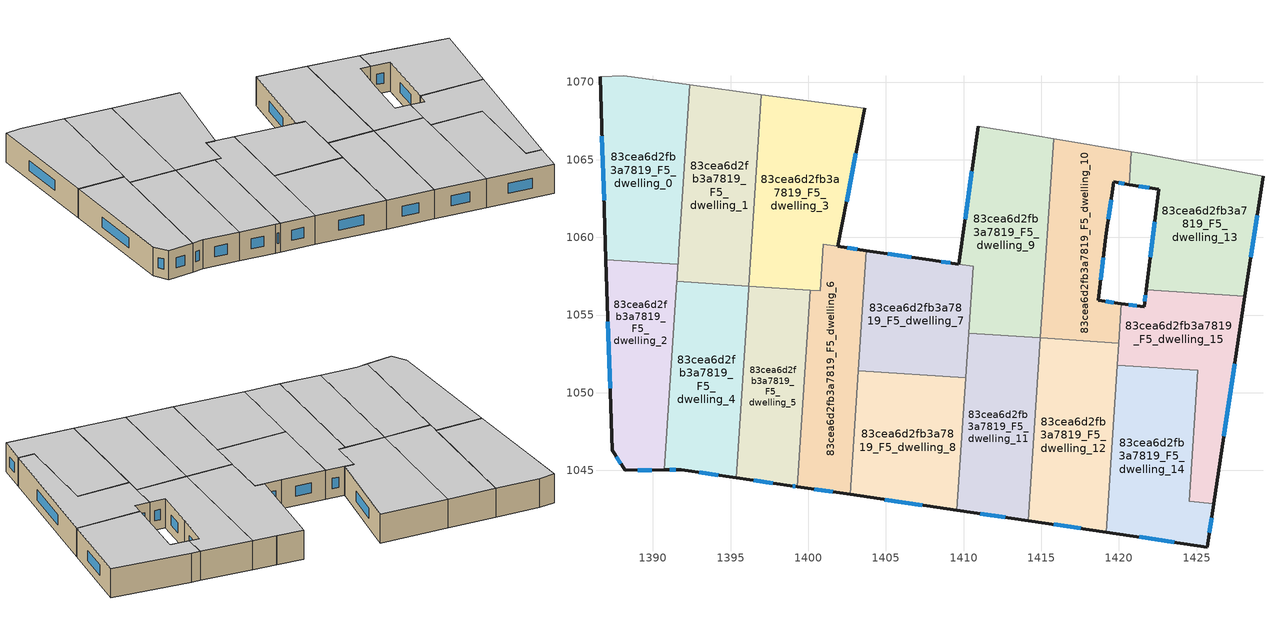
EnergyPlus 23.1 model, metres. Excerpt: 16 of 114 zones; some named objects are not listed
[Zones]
83cea6d2fb3a7819_F5_dwelling_0
 floor to 83cea6d2fb3a7819_F4_dwelling_0 (EU_floor_Construction): 1392.39,1069.82 1391.62,1058.26 1386.98,1058.56 1386.6,1070.34 1388.13,1070.39 z15
 wall outside (EU_wall_Construction): 1386.6,1070.34 1386.98,1058.56 z15:18
 wall adiabatic (EU_wall_Construction): 1392.39,1069.82 1388.13,1070.39 1386.6,1070.34 z15:18
 wall to 83cea6d2fb3a7819_F5_dwelling_1 (EU_wall_Construction): 1391.62,1058.26 1391.68,1059.17 1392.39,1069.82 z15:18
 wall to 83cea6d2fb3a7819_F5_dwelling_2 (EU_wall_Construction): 1386.98,1058.56 1391.62,1058.26 z15:18
 window (EU_Window_Construction): 1386.72,1066.51 1386.86,1062.39 z15.98:17.02
 ceiling to 83cea6d2fb3a7819_F6_dwelling_0 (EU_floor_Construction): 1391.62,1058.26 1392.39,1069.82 1388.13,1070.39 1386.6,1070.34 1386.98,1058.56 z18
83cea6d2fb3a7819_F5_dwelling_1
 floor to 83cea6d2fb3a7819_F4_dwelling_1 (EU_floor_Construction): 1396.99,1069.2 1396.17,1056.86 1391.55,1057.16 1391.56,1057.33 1391.62,1058.26 1392.39,1069.82 z15
 wall adiabatic (EU_wall_Construction): 1396.99,1069.2 1392.39,1069.82 z15:18
 wall to 83cea6d2fb3a7819_F5_dwelling_3 (EU_wall_Construction): 1396.17,1056.86 1396.99,1069.2 z15:18
 wall to 83cea6d2fb3a7819_F5_dwelling_4 (EU_wall_Construction): 1391.55,1057.16 1396.17,1056.86 z15:18
 wall to 83cea6d2fb3a7819_F5_dwelling_2 (EU_wall_Construction): 1391.62,1058.26 1391.56,1057.33 1391.55,1057.16 z15:18
 ceiling to 83cea6d2fb3a7819_F6_dwelling_1 (EU_floor_Construction): 1396.17,1056.86 1396.99,1069.2 1392.39,1069.82 1391.62,1058.26 1391.56,1057.33 1391.55,1057.16 z18
83cea6d2fb3a7819_F5_dwelling_10
 floor to 83cea6d2fb3a7819_F4_dwelling_10 (EU_floor_Construction): 1420.81,1065.52 1420.67,1063.41 1419.66,1063.57 1419.17,1060.03 1418.68,1055.95 1420.16,1055.74 1419.99,1053.2 1414.96,1053.53 1415.8,1066.35 z15
 wall outside (EU_wall_Construction): 1420.16,1055.74 1418.68,1055.95 1419.17,1060.03 1419.66,1063.57 1420.67,1063.41 z15:18
 wall adiabatic (EU_wall_Construction): 1420.81,1065.52 1415.8,1066.35 z15:18
 wall to 83cea6d2fb3a7819_F5_dwelling_13 (EU_wall_Construction): 1420.67,1063.41 1420.81,1065.52 z15:18
 wall to 83cea6d2fb3a7819_F5_dwelling_9 (EU_wall_Construction): 1415.8,1066.35 1414.95,1053.53 z15:18
 wall to 83cea6d2fb3a7819_F5_dwelling_15 (EU_wall_Construction): 1419.99,1053.2 1420.16,1055.74 z15:18
 wall to 83cea6d2fb3a7819_F5_dwelling_12 (EU_wall_Construction): 1414.96,1053.53 1419.99,1053.2 z15:18
 window (EU_Window_Construction): 1419.99,1063.52 1420.34,1063.46 / 1419.33,1061.18 1419.5,1062.42 / 1418.84,1057.28 1419.01,1058.7 / 1419.68,1055.81 1419.16,1055.88 z15.98:17.02
 ceiling to 83cea6d2fb3a7819_F6_dwelling_10 (EU_floor_Construction): 1419.99,1053.2 1420.16,1055.74 1418.68,1055.95 1419.17,1060.03 1419.66,1063.57 1420.67,1063.41 1420.81,1065.52 1415.8,1066.35 1414.96,1053.53 z18
83cea6d2fb3a7819_F5_dwelling_11
 floor to 83cea6d2fb3a7819_F4_dwelling_11 (EU_floor_Construction): 1414.95,1053.53 1414.18,1041.76 1409.57,1042.44 1410.33,1053.84 z15
 wall outside (EU_wall_Construction): 1409.57,1042.44 1414.18,1041.76 z15:18
 wall to 83cea6d2fb3a7819_F5_dwelling_12 (EU_wall_Construction): 1414.18,1041.76 1414.95,1053.53 z15:18
 wall to 83cea6d2fb3a7819_F5_dwelling_8 (EU_wall_Construction): 1410.14,1050.95 1409.57,1042.44 z15:18
 wall to 83cea6d2fb3a7819_F5_dwelling_9 (EU_wall_Construction): 1414.95,1053.53 1410.33,1053.84 z15:18
 wall to 83cea6d2fb3a7819_F5_dwelling_7 (EU_wall_Construction): 1410.33,1053.84 1410.14,1050.95 z15:18
 window (EU_Window_Construction): 1411.07,1042.22 1412.68,1041.98 z15.98:17.02
 ceiling to 83cea6d2fb3a7819_F6_dwelling_11 (EU_floor_Construction): 1414.18,1041.76 1414.95,1053.53 1410.33,1053.84 1409.57,1042.44 z18
83cea6d2fb3a7819_F5_dwelling_12
 floor to 83cea6d2fb3a7819_F4_dwelling_12 (EU_floor_Construction): 1419.99,1053.2 1419.19,1041.03 1414.18,1041.76 1414.95,1053.53 z15
 wall outside (EU_wall_Construction): 1414.18,1041.76 1419.19,1041.03 z15:18
 wall to 83cea6d2fb3a7819_F5_dwelling_14 (EU_wall_Construction): 1419.19,1041.03 1419.9,1051.78 z15:18
 wall to 83cea6d2fb3a7819_F5_dwelling_15 (EU_wall_Construction): 1419.9,1051.78 1419.99,1053.2 z15:18
 window (EU_Window_Construction): 1415.8,1041.53 1417.56,1041.27 z15.98:17.02
 ceiling to 83cea6d2fb3a7819_F6_dwelling_12 (EU_floor_Construction): 1419.19,1041.03 1419.99,1053.2 1414.95,1053.53 1414.18,1041.76 z18
83cea6d2fb3a7819_F5_dwelling_13
 floor to 83cea6d2fb3a7819_F4_dwelling_13 (EU_floor_Construction): 1429.28,1063.95 1428.12,1056.21 1421.75,1056.63 1422.56,1063.1 1420.67,1063.41 1420.81,1065.52 1421.63,1065.38 z15
 wall outside (EU_wall_Construction): 1428.12,1056.21 1429.28,1063.95 / 1420.67,1063.41 1422.56,1063.1 1421.75,1056.63 z15:18
 wall adiabatic (EU_wall_Construction): 1429.28,1063.95 1421.63,1065.38 1420.81,1065.52 z15:18
 wall to 83cea6d2fb3a7819_F5_dwelling_15 (EU_wall_Construction): 1421.75,1056.63 1428.12,1056.21 z15:18
 window (EU_Window_Construction): 1428.5,1058.73 1428.9,1061.43 / 1422.3,1061 1422.02,1058.74 / 1421.28,1063.31 1421.94,1063.2 z15.98:17.02
 ceiling to 83cea6d2fb3a7819_F6_dwelling_13 (EU_floor_Construction): 1428.12,1056.21 1429.28,1063.95 1421.63,1065.38 1420.81,1065.52 1420.67,1063.41 1422.56,1063.1 1421.75,1056.63 z18
83cea6d2fb3a7819_F5_dwelling_14
 floor to 83cea6d2fb3a7819_F4_dwelling_14 (EU_floor_Construction): 1425.09,1051.44 1424.54,1043.02 1426.11,1042.85 1425.7,1040.07 1419.19,1041.03 1419.9,1051.78 z15
 wall outside (EU_wall_Construction): 1419.19,1041.03 1425.7,1040.07 1426.11,1042.85 z15:18
 wall to 83cea6d2fb3a7819_F5_dwelling_15 (EU_wall_Construction): 1426.11,1042.85 1424.54,1043.02 1425.09,1051.44 1419.9,1051.78 z15:18
 window (EU_Window_Construction): 1421.3,1040.72 1423.58,1040.38 / 1425.83,1040.97 1425.98,1041.95 z15.98:17.02
 ceiling to 83cea6d2fb3a7819_F6_dwelling_14 (EU_floor_Construction): 1425.7,1040.07 1426.11,1042.85 1424.54,1043.02 1425.09,1051.44 1419.9,1051.78 1419.19,1041.03 z18
83cea6d2fb3a7819_F5_dwelling_15
 floor to 83cea6d2fb3a7819_F4_dwelling_15 (EU_floor_Construction): 1428.12,1056.21 1426.11,1042.85 1424.54,1043.02 1425.09,1051.44 1419.9,1051.78 1420.16,1055.74 1421.62,1055.54 1421.75,1056.63 z15
 wall outside (EU_wall_Construction): 1421.75,1056.63 1421.62,1055.54 1420.16,1055.74 / 1426.12,1042.86 1428.12,1056.21 z15:18
 window (EU_Window_Construction): 1421.14,1055.61 1420.63,1055.68 / 1421.71,1056.28 1421.66,1055.89 / 1426.77,1047.2 1427.47,1051.87 z15.98:17.02
 ceiling to 83cea6d2fb3a7819_F6_dwelling_15 (EU_floor_Construction): 1426.11,1042.85 1428.12,1056.21 1421.75,1056.63 1421.62,1055.54 1420.16,1055.74 1419.9,1051.78 1425.09,1051.44 1424.54,1043.02 z18
83cea6d2fb3a7819_F5_dwelling_2
 floor to 83cea6d2fb3a7819_F4_dwelling_2 (EU_floor_Construction): 1391.62,1058.26 1391.56,1057.33 1390.75,1045.04 1388.22,1045 1387.38,1046.29 1386.98,1058.56 z15
 wall outside (EU_wall_Construction): 1386.98,1058.56 1387.38,1046.29 1388.22,1045 1390.75,1045.04 z15:18
 wall to 83cea6d2fb3a7819_F5_dwelling_4 (EU_wall_Construction): 1390.75,1045.04 1391.55,1057.16 z15:18
 window (EU_Window_Construction): 1387.11,1054.57 1387.25,1050.28 / 1389.04,1045.01 1389.93,1045.02 / 1387.65,1045.87 1387.95,1045.42 z15.98:17.02
 ceiling to 83cea6d2fb3a7819_F6_dwelling_2 (EU_floor_Construction): 1390.75,1045.04 1391.56,1057.33 1391.62,1058.26 1386.98,1058.56 1387.38,1046.29 1388.22,1045 z18
83cea6d2fb3a7819_F5_dwelling_3
 floor to 83cea6d2fb3a7819_F4_dwelling_3 (EU_floor_Construction): 1403.63,1068.3 1401.91,1059.42 1400.98,1059.56 1400.78,1056.55 1396.18,1056.86 1396.99,1069.2 z15
 wall outside (EU_wall_Construction): 1401.91,1059.42 1403.63,1068.3 z15:18
 wall adiabatic (EU_wall_Construction): 1403.63,1068.3 1396.99,1069.2 z15:18
 wall to 83cea6d2fb3a7819_F5_dwelling_6 (EU_wall_Construction): 1400.13,1056.6 1400.78,1056.55 1400.98,1059.56 1401.91,1059.42 z15:18
 wall to 83cea6d2fb3a7819_F5_dwelling_5 (EU_wall_Construction): 1396.18,1056.86 1400.13,1056.6 z15:18
 window (EU_Window_Construction): 1402.47,1062.31 1403.07,1065.41 z15.98:17.02
 ceiling to 83cea6d2fb3a7819_F6_dwelling_3 (EU_floor_Construction): 1400.78,1056.55 1400.98,1059.56 1401.91,1059.42 1403.63,1068.3 1396.99,1069.2 1396.18,1056.86 z18
83cea6d2fb3a7819_F5_dwelling_4
 floor to 83cea6d2fb3a7819_F4_dwelling_4 (EU_floor_Construction): 1396.17,1056.86 1396.16,1056.69 1395.36,1044.53 1391.84,1045.05 1390.75,1045.04 1391.55,1057.16 z15
 wall outside (EU_wall_Construction): 1390.75,1045.04 1391.84,1045.05 1395.36,1044.53 z15:18
 wall to 83cea6d2fb3a7819_F5_dwelling_5 (EU_wall_Construction): 1395.36,1044.53 1396.16,1056.69 1396.17,1056.86 z15:18
 window (EU_Window_Construction): 1392.98,1044.88 1394.21,1044.7 / 1391.1,1045.04 1391.48,1045.05 z15.98:17.02
 ceiling to 83cea6d2fb3a7819_F6_dwelling_4 (EU_floor_Construction): 1395.36,1044.53 1396.16,1056.69 1396.17,1056.86 1391.55,1057.16 1390.75,1045.04 1391.84,1045.05 z18
83cea6d2fb3a7819_F5_dwelling_5
 floor to 83cea6d2fb3a7819_F4_dwelling_5 (EU_floor_Construction): 1400.13,1056.6 1399.3,1043.95 1398.85,1044.02 1395.36,1044.53 1396.17,1056.86 z15
 wall outside (EU_wall_Construction): 1395.36,1044.53 1398.85,1044.02 1399.3,1043.95 z15:18
 wall to 83cea6d2fb3a7819_F5_dwelling_6 (EU_wall_Construction): 1399.3,1043.95 1400.13,1056.6 z15:18
 window (EU_Window_Construction): 1399,1044 1399.15,1043.97 / 1396.49,1044.37 1397.72,1044.19 z15.98:17.02
 ceiling to 83cea6d2fb3a7819_F6_dwelling_5 (EU_floor_Construction): 1399.3,1043.95 1400.13,1056.6 1396.17,1056.86 1395.36,1044.53 1398.85,1044.02 z18
83cea6d2fb3a7819_F5_dwelling_6
 floor to 83cea6d2fb3a7819_F4_dwelling_6 (EU_floor_Construction): 1403.73,1059.15 1402.7,1043.45 1399.3,1043.95 1400.13,1056.6 1400.78,1056.55 1400.98,1059.56 z15
 wall outside (EU_wall_Construction): 1403.73,1059.15 1401.91,1059.42 / 1399.3,1043.95 1402.7,1043.45 z15:18
 wall to 83cea6d2fb3a7819_F5_dwelling_8 (EU_wall_Construction): 1402.7,1043.45 1403.22,1051.41 z15:18
 wall to 83cea6d2fb3a7819_F5_dwelling_7 (EU_wall_Construction): 1403.22,1051.41 1403.73,1059.15 z15:18
 window (EU_Window_Construction): 1403.14,1059.24 1402.51,1059.33 / 1400.4,1043.79 1401.59,1043.62 z15.98:17.02
 ceiling to 83cea6d2fb3a7819_F6_dwelling_6 (EU_floor_Construction): 1402.7,1043.45 1403.73,1059.15 1400.98,1059.56 1400.78,1056.55 1400.13,1056.6 1399.3,1043.95 z18
83cea6d2fb3a7819_F5_dwelling_7
 floor to 83cea6d2fb3a7819_F4_dwelling_7 (EU_floor_Construction): 1410.61,1058.14 1410.14,1050.95 1403.22,1051.41 1403.73,1059.15 1408.02,1058.52 z15
 wall outside (EU_wall_Construction): 1409.67,1058.28 1408.02,1058.52 1403.73,1059.15 z15:18
 wall to 83cea6d2fb3a7819_F5_dwelling_9 (EU_wall_Construction): 1410.33,1053.84 1410.61,1058.14 1409.68,1058.28 z15:18
 wall to 83cea6d2fb3a7819_F5_dwelling_8 (EU_wall_Construction): 1403.22,1051.41 1410.14,1050.95 z15:18
 window (EU_Window_Construction): 1406.63,1058.73 1405.13,1058.95 / 1409.14,1058.36 1408.56,1058.44 z15.98:17.02
 ceiling to 83cea6d2fb3a7819_F6_dwelling_7 (EU_floor_Construction): 1410.14,1050.95 1410.61,1058.14 1408.02,1058.52 1403.73,1059.15 1403.22,1051.41 z18
83cea6d2fb3a7819_F5_dwelling_8
 floor to 83cea6d2fb3a7819_F4_dwelling_8 (EU_floor_Construction): 1410.14,1050.95 1409.57,1042.44 1402.7,1043.45 1403.22,1051.41 z15
 wall outside (EU_wall_Construction): 1402.7,1043.45 1409.57,1042.44 z15:18
 window (EU_Window_Construction): 1404.93,1043.12 1407.34,1042.77 z15.98:17.02
 ceiling to 83cea6d2fb3a7819_F6_dwelling_8 (EU_floor_Construction): 1409.57,1042.44 1410.14,1050.95 1403.22,1051.41 1402.7,1043.45 z18
83cea6d2fb3a7819_F5_dwelling_9
 floor to 83cea6d2fb3a7819_F4_dwelling_9 (EU_floor_Construction): 1415.8,1066.35 1414.95,1053.53 1410.33,1053.84 1410.61,1058.14 1409.68,1058.28 1410.96,1067.14 1413.5,1066.74 1413.55,1066.73 z15
 wall outside (EU_wall_Construction): 1410.96,1067.14 1409.68,1058.28 z15:18
 wall adiabatic (EU_wall_Construction): 1415.8,1066.35 1413.55,1066.73 1413.5,1066.74 1410.96,1067.14 z15:18
 window (EU_Window_Construction): 1410.54,1064.26 1410.1,1061.16 z15.98:17.02
 ceiling to 83cea6d2fb3a7819_F6_dwelling_9 (EU_floor_Construction): 1414.95,1053.53 1415.8,1066.35 1413.55,1066.73 1413.5,1066.74 1410.96,1067.14 1409.68,1058.28 1410.61,1058.14 1410.33,1053.84 z18
[Building]
EU S2 Campaign: North Axis=0; Terrain=City; Solar Distribution=FullExterior
[Site:Location]
Bologna: Latitude=44.5; Longitude=11.25; Time Zone=1; Elevation=37
[SizingPeriod:WeatherFileDays]
AnnualSizingPeriod: Begin Month=1; Begin Day of Month=1; End Month=12; End Day of Month=31; Day of Week for Start Day=Monday; Use Weather File Daylight Saving Period=No; Use Weather File Rain and Snow Indicators=No
[MATERIAL]
EU_InternalMass_Material: Roughness=MediumRough; Thickness=0.1; Conductivity=1; Density=1800; Specific Heat=900; Thermal Absorptance=0.9; Solar Absorptance=0.7; Visible Absorptance=0.7
[MATERIAL:NOMASS] Roughness=MediumRough; Thermal Absorptance=0.9; Solar Absorptance=0.7; Visible Absorptance=0.7
Name | Thermal Resistance
EU_wall_NoMass | 0.905828
EU_floor_NoMass | 0.67114
[WINDOWMATERIAL:SIMPLEGLAZINGSYSTEM]
EU_Window_SimpleGlazing: UFactor=4.52486; Solar Heat Gain Coefficient=0.85; Visible Transmittance=0.85
[CONSTRUCTION]
EU_wall_Construction: EU_wall_NoMass
EU_floor_Construction: EU_floor_NoMass
EU_Window_Construction: EU_Window_SimpleGlazing
EU_InternalMass_Construction: EU_InternalMass_Material
[ZONE] Type=1; Multiplier=1; Ceiling Height=autocalculate; Floor Area=autocalculate; Part of Total Floor Area=Yes
Name | Volume
83cea6d2fb3a7819_F5_dwelling_0 | 184.442
83cea6d2fb3a7819_F5_dwelling_1 | 173.925
83cea6d2fb3a7819_F5_dwelling_10 | 161.32
83cea6d2fb3a7819_F5_dwelling_11 | 161.315
83cea6d2fb3a7819_F5_dwelling_12 | 181.75
83cea6d2fb3a7819_F5_dwelling_13 | 171.592
83cea6d2fb3a7819_F5_dwelling_14 | 183.884
83cea6d2fb3a7819_F5_dwelling_15 | 159.271
83cea6d2fb3a7819_F5_dwelling_2 | 158.692
83cea6d2fb3a7819_F5_dwelling_3 | 209.846
83cea6d2fb3a7819_F5_dwelling_4 | 169.292
83cea6d2fb3a7819_F5_dwelling_5 | 149.108
83cea6d2fb3a7819_F5_dwelling_6 | 155.688
83cea6d2fb3a7819_F5_dwelling_7 | 155.539
83cea6d2fb3a7819_F5_dwelling_8 | 171.557
83cea6d2fb3a7819_F5_dwelling_9 | 197.795
[INTERNALMASS] Construction=EU_InternalMass_Construction
Name | Zone or ZoneList | Surface Area
83cea6d2fb3a7819_F5_dwelling_0_EU_InternalMass | 83cea6d2fb3a7819_F5_dwelling_0 | 61.4858
83cea6d2fb3a7819_F5_dwelling_1_EU_InternalMass | 83cea6d2fb3a7819_F5_dwelling_1 | 57.9745
83cea6d2fb3a7819_F5_dwelling_2_EU_InternalMass | 83cea6d2fb3a7819_F5_dwelling_2 | 52.8953
83cea6d2fb3a7819_F5_dwelling_3_EU_InternalMass | 83cea6d2fb3a7819_F5_dwelling_3 | 69.9854
83cea6d2fb3a7819_F5_dwelling_4_EU_InternalMass | 83cea6d2fb3a7819_F5_dwelling_4 | 56.4304
83cea6d2fb3a7819_F5_dwelling_5_EU_InternalMass | 83cea6d2fb3a7819_F5_dwelling_5 | 49.6995
83cea6d2fb3a7819_F5_dwelling_6_EU_InternalMass | 83cea6d2fb3a7819_F5_dwelling_6 | 51.8994
83cea6d2fb3a7819_F5_dwelling_7_EU_InternalMass | 83cea6d2fb3a7819_F5_dwelling_7 | 51.8458
83cea6d2fb3a7819_F5_dwelling_8_EU_InternalMass | 83cea6d2fb3a7819_F5_dwelling_8 | 57.1864
83cea6d2fb3a7819_F5_dwelling_9_EU_InternalMass | 83cea6d2fb3a7819_F5_dwelling_9 | 65.9308
83cea6d2fb3a7819_F5_dwelling_10_EU_InternalMass | 83cea6d2fb3a7819_F5_dwelling_10 | 53.8096
83cea6d2fb3a7819_F5_dwelling_11_EU_InternalMass | 83cea6d2fb3a7819_F5_dwelling_11 | 53.8066
83cea6d2fb3a7819_F5_dwelling_12_EU_InternalMass | 83cea6d2fb3a7819_F5_dwelling_12 | 60.5833
83cea6d2fb3a7819_F5_dwelling_13_EU_InternalMass | 83cea6d2fb3a7819_F5_dwelling_13 | 57.1973
83cea6d2fb3a7819_F5_dwelling_14_EU_InternalMass | 83cea6d2fb3a7819_F5_dwelling_14 | 61.2943
83cea6d2fb3a7819_F5_dwelling_15_EU_InternalMass | 83cea6d2fb3a7819_F5_dwelling_15 | 53.0928
[OTHEREQUIPMENT] Fuel Type=Electricity; Design Level Calculation Method=Watts/Area; Power per Zone Floor Area=1; Fraction Latent=0; Fraction Radiant=0; Fraction Lost=0; Carbon Dioxide Generation Rate=0; EndUse Subcategory=EU_Step8_InternalGains
Name | Zone or ZoneList or Space or SpaceList | Schedule
EU_Step8_InternalGain_83cea6d2fb3a7819_F5_dwelling_0_f000 | 83cea6d2fb3a7819_F5_dwelling_0 | EU_Step8_GainSchedule_83cea6d2fb3a7819_F5_dwelling_0_f000
EU_Step8_InternalGain_83cea6d2fb3a7819_F5_dwelling_1_f000 | 83cea6d2fb3a7819_F5_dwelling_1 | EU_Step8_GainSchedule_83cea6d2fb3a7819_F5_dwelling_1_f000
EU_Step8_InternalGain_83cea6d2fb3a7819_F5_dwelling_2_f000 | 83cea6d2fb3a7819_F5_dwelling_2 | EU_Step8_GainSchedule_83cea6d2fb3a7819_F5_dwelling_2_f000
EU_Step8_InternalGain_83cea6d2fb3a7819_F5_dwelling_3_f000 | 83cea6d2fb3a7819_F5_dwelling_3 | EU_Step8_GainSchedule_83cea6d2fb3a7819_F5_dwelling_3_f000
EU_Step8_InternalGain_83cea6d2fb3a7819_F5_dwelling_4_f000 | 83cea6d2fb3a7819_F5_dwelling_4 | EU_Step8_GainSchedule_83cea6d2fb3a7819_F5_dwelling_4_f000
EU_Step8_InternalGain_83cea6d2fb3a7819_F5_dwelling_5_f000 | 83cea6d2fb3a7819_F5_dwelling_5 | EU_Step8_GainSchedule_83cea6d2fb3a7819_F5_dwelling_5_f000
EU_Step8_InternalGain_83cea6d2fb3a7819_F5_dwelling_6_f000 | 83cea6d2fb3a7819_F5_dwelling_6 | EU_Step8_GainSchedule_83cea6d2fb3a7819_F5_dwelling_6_f000
EU_Step8_InternalGain_83cea6d2fb3a7819_F5_dwelling_7_f000 | 83cea6d2fb3a7819_F5_dwelling_7 | EU_Step8_GainSchedule_83cea6d2fb3a7819_F5_dwelling_7_f000
EU_Step8_InternalGain_83cea6d2fb3a7819_F5_dwelling_8_f000 | 83cea6d2fb3a7819_F5_dwelling_8 | EU_Step8_GainSchedule_83cea6d2fb3a7819_F5_dwelling_8_f000
EU_Step8_InternalGain_83cea6d2fb3a7819_F5_dwelling_9_f000 | 83cea6d2fb3a7819_F5_dwelling_9 | EU_Step8_GainSchedule_83cea6d2fb3a7819_F5_dwelling_9_f000
EU_Step8_InternalGain_83cea6d2fb3a7819_F5_dwelling_10_f000 | 83cea6d2fb3a7819_F5_dwelling_10 | EU_Step8_GainSchedule_83cea6d2fb3a7819_F5_dwelling_10_f000
EU_Step8_InternalGain_83cea6d2fb3a7819_F5_dwelling_11_f000 | 83cea6d2fb3a7819_F5_dwelling_11 | EU_Step8_GainSchedule_83cea6d2fb3a7819_F5_dwelling_11_f000
EU_Step8_InternalGain_83cea6d2fb3a7819_F5_dwelling_12_f000 | 83cea6d2fb3a7819_F5_dwelling_12 | EU_Step8_GainSchedule_83cea6d2fb3a7819_F5_dwelling_12_f000
EU_Step8_InternalGain_83cea6d2fb3a7819_F5_dwelling_13_f000 | 83cea6d2fb3a7819_F5_dwelling_13 | EU_Step8_GainSchedule_83cea6d2fb3a7819_F5_dwelling_13_f000
EU_Step8_InternalGain_83cea6d2fb3a7819_F5_dwelling_14_f000 | 83cea6d2fb3a7819_F5_dwelling_14 | EU_Step8_GainSchedule_83cea6d2fb3a7819_F5_dwelling_14_f000
EU_Step8_InternalGain_83cea6d2fb3a7819_F5_dwelling_15_f000 | 83cea6d2fb3a7819_F5_dwelling_15 | EU_Step8_GainSchedule_83cea6d2fb3a7819_F5_dwelling_15_f000
[ZONEVENTILATION:DESIGNFLOWRATE] Schedule=EU_AlwaysOn; Design Flow Rate Calculation Method=AirChanges/Hour; Air Changes per Hour=0.73129; Ventilation Type=Natural; Fan Pressure Rise=0; Fan Total Efficiency=1; Constant Term Coefficient=1; Temperature Term Coefficient=0; Velocity Term Coefficient=0; Velocity Squared Term Coefficient=0; Minimum Indoor Temperature=-100; Maximum Indoor Temperature=100; Delta Temperature=-100; Minimum Outdoor Temperature=-100; Maximum Outdoor Temperature=100; Maximum Wind Speed=40
Name | Zone or ZoneList or Space or SpaceList
EU_ConstantAir_83cea6d2fb3a7819_F5_dwelling_0 | 83cea6d2fb3a7819_F5_dwelling_0
EU_ConstantAir_83cea6d2fb3a7819_F5_dwelling_1 | 83cea6d2fb3a7819_F5_dwelling_1
EU_ConstantAir_83cea6d2fb3a7819_F5_dwelling_2 | 83cea6d2fb3a7819_F5_dwelling_2
EU_ConstantAir_83cea6d2fb3a7819_F5_dwelling_3 | 83cea6d2fb3a7819_F5_dwelling_3
EU_ConstantAir_83cea6d2fb3a7819_F5_dwelling_4 | 83cea6d2fb3a7819_F5_dwelling_4
EU_ConstantAir_83cea6d2fb3a7819_F5_dwelling_5 | 83cea6d2fb3a7819_F5_dwelling_5
EU_ConstantAir_83cea6d2fb3a7819_F5_dwelling_6 | 83cea6d2fb3a7819_F5_dwelling_6
EU_ConstantAir_83cea6d2fb3a7819_F5_dwelling_7 | 83cea6d2fb3a7819_F5_dwelling_7
EU_ConstantAir_83cea6d2fb3a7819_F5_dwelling_8 | 83cea6d2fb3a7819_F5_dwelling_8
EU_ConstantAir_83cea6d2fb3a7819_F5_dwelling_9 | 83cea6d2fb3a7819_F5_dwelling_9
EU_ConstantAir_83cea6d2fb3a7819_F5_dwelling_10 | 83cea6d2fb3a7819_F5_dwelling_10
EU_ConstantAir_83cea6d2fb3a7819_F5_dwelling_11 | 83cea6d2fb3a7819_F5_dwelling_11
EU_ConstantAir_83cea6d2fb3a7819_F5_dwelling_12 | 83cea6d2fb3a7819_F5_dwelling_12
EU_ConstantAir_83cea6d2fb3a7819_F5_dwelling_13 | 83cea6d2fb3a7819_F5_dwelling_13
EU_ConstantAir_83cea6d2fb3a7819_F5_dwelling_14 | 83cea6d2fb3a7819_F5_dwelling_14
EU_ConstantAir_83cea6d2fb3a7819_F5_dwelling_15 | 83cea6d2fb3a7819_F5_dwelling_15
[HVACTEMPLATE:ZONE:IDEALLOADSAIRSYSTEM] System Availability Schedule=EU_AlwaysOn; Maximum Heating Supply Air Temperature=50; Minimum Cooling Supply Air Temperature=13; Maximum Heating Supply Air Humidity Ratio=0.0156; Minimum Cooling Supply Air Humidity Ratio=0.0077; Heating Limit=NoLimit; Cooling Limit=NoLimit; Heating Availability Schedule=EU_AlwaysOn; Cooling Availability Schedule=EU_CoolingOff; Dehumidification Control Type=ConstantSensibleHeatRatio; Cooling Sensible Heat Ratio=0.7; Dehumidification Setpoint=60; Humidification Control Type=None; Humidification Setpoint=30; Outdoor Air Method=None; Outdoor Air Flow Rate per Person=0.00944; Outdoor Air Flow Rate per Zone Floor Area=0; Outdoor Air Flow Rate per Zone=0; Demand Controlled Ventilation Type=None; Outdoor Air Economizer Type=NoEconomizer; Heat Recovery Type=None; Sensible Heat Recovery Effectiveness=0.7; Latent Heat Recovery Effectiveness=0.65
Name | Template Thermostat
83cea6d2fb3a7819_F5_dwelling_0 | EU_HeatOnly_83cea6d2fb3a7819_F5_dwelling_0
83cea6d2fb3a7819_F5_dwelling_1 | EU_HeatOnly_83cea6d2fb3a7819_F5_dwelling_1
83cea6d2fb3a7819_F5_dwelling_2 | EU_HeatOnly_83cea6d2fb3a7819_F5_dwelling_2
83cea6d2fb3a7819_F5_dwelling_3 | EU_HeatOnly_83cea6d2fb3a7819_F5_dwelling_3
83cea6d2fb3a7819_F5_dwelling_4 | EU_HeatOnly_83cea6d2fb3a7819_F5_dwelling_4
83cea6d2fb3a7819_F5_dwelling_5 | EU_HeatOnly_83cea6d2fb3a7819_F5_dwelling_5
83cea6d2fb3a7819_F5_dwelling_6 | EU_HeatOnly_83cea6d2fb3a7819_F5_dwelling_6
83cea6d2fb3a7819_F5_dwelling_7 | EU_HeatOnly_83cea6d2fb3a7819_F5_dwelling_7
83cea6d2fb3a7819_F5_dwelling_8 | EU_HeatOnly_83cea6d2fb3a7819_F5_dwelling_8
83cea6d2fb3a7819_F5_dwelling_9 | EU_HeatOnly_83cea6d2fb3a7819_F5_dwelling_9
83cea6d2fb3a7819_F5_dwelling_10 | EU_HeatOnly_83cea6d2fb3a7819_F5_dwelling_10
83cea6d2fb3a7819_F5_dwelling_11 | EU_HeatOnly_83cea6d2fb3a7819_F5_dwelling_11
83cea6d2fb3a7819_F5_dwelling_12 | EU_HeatOnly_83cea6d2fb3a7819_F5_dwelling_12
83cea6d2fb3a7819_F5_dwelling_13 | EU_HeatOnly_83cea6d2fb3a7819_F5_dwelling_13
83cea6d2fb3a7819_F5_dwelling_14 | EU_HeatOnly_83cea6d2fb3a7819_F5_dwelling_14
83cea6d2fb3a7819_F5_dwelling_15 | EU_HeatOnly_83cea6d2fb3a7819_F5_dwelling_15
[SIZING:ZONE] Zone Cooling Design Supply Air Temperature Input Method=SupplyAirTemperature; Zone Cooling Design Supply Air Temperature=13; Zone Heating Design Supply Air Temperature Input Method=SupplyAirTemperature; Zone Heating Design Supply Air Temperature=50; Zone Cooling Design Supply Air Humidity Ratio=0.008; Zone Heating Design Supply Air Humidity Ratio=0.008; Cooling Design Air Flow Method=DesignDay; Cooling Design Air Flow Rate=0; Cooling Minimum Air Flow per Zone Floor Area=0.000762; Cooling Minimum Air Flow=0; Cooling Minimum Air Flow Fraction=0.2; Heating Design Air Flow Method=DesignDay; Heating Design Air Flow Rate=0; Heating Maximum Air Flow per Zone Floor Area=0.002032; Heating Maximum Air Flow=0.141576; Heating Maximum Air Flow Fraction=0.3; Account for Dedicated Outdoor Air System=No; Dedicated Outdoor Air System Control Strategy=NeutralSupplyAir; Dedicated Outdoor Air Low Setpoint Temperature for Design=autosize; Dedicated Outdoor Air High Setpoint Temperature for Design=autosize; Zone Load Sizing Method=Sensible Load Only No Latent Load; Zone Latent Cooling Design Supply Air Humidity Ratio Input Method=HumidityRatioDifference; Zone Cooling Design Supply Air Humidity Ratio Difference=0.005; Zone Latent Heating Design Supply Air Humidity Ratio Input Method=HumidityRatioDifference; Zone Humidification Design Supply Air Humidity Ratio Difference=0.005
83cea6d2fb3a7819_F5_dwelling_0; 83cea6d2fb3a7819_F5_dwelling_1; 83cea6d2fb3a7819_F5_dwelling_2; 83cea6d2fb3a7819_F5_dwelling_3; 83cea6d2fb3a7819_F5_dwelling_4; 83cea6d2fb3a7819_F5_dwelling_5; 83cea6d2fb3a7819_F5_dwelling_6; 83cea6d2fb3a7819_F5_dwelling_7; 83cea6d2fb3a7819_F5_dwelling_8; 83cea6d2fb3a7819_F5_dwelling_9; 83cea6d2fb3a7819_F5_dwelling_10; 83cea6d2fb3a7819_F5_dwelling_11; 83cea6d2fb3a7819_F5_dwelling_12; 83cea6d2fb3a7819_F5_dwelling_13; 83cea6d2fb3a7819_F5_dwelling_14; 83cea6d2fb3a7819_F5_dwelling_15
[SCHEDULE:CONSTANT]
Name | Hourly Value
EU_AlwaysOn | 1
EU_CoolingOff | 0
[SCHEDULE:FILE] Column Number=1; Rows to Skip at Top=0; Number of Hours of Data=8760; Column Separator=Comma; Interpolate to Timestep=No; Minutes per Item=60; Adjust Schedule for Daylight Savings=Yes
Name | File
EU_Step8_GainSchedule_83cea6d2fb3a7819_F5_dwelling_0_f000 | ../../schedules/83cea6d2fb3a7819/83cea6d2fb3a7819_F5_dwelling_0_f000_gain.csv
EU_Step8_GainSchedule_83cea6d2fb3a7819_F5_dwelling_1_f000 | ../../schedules/83cea6d2fb3a7819/83cea6d2fb3a7819_F5_dwelling_1_f000_gain.csv
EU_Step8_GainSchedule_83cea6d2fb3a7819_F5_dwelling_2_f000 | ../../schedules/83cea6d2fb3a7819/83cea6d2fb3a7819_F5_dwelling_2_f000_gain.csv
EU_Step8_GainSchedule_83cea6d2fb3a7819_F5_dwelling_3_f000 | ../../schedules/83cea6d2fb3a7819/83cea6d2fb3a7819_F5_dwelling_3_f000_gain.csv
EU_Step8_GainSchedule_83cea6d2fb3a7819_F5_dwelling_4_f000 | ../../schedules/83cea6d2fb3a7819/83cea6d2fb3a7819_F5_dwelling_4_f000_gain.csv
EU_Step8_GainSchedule_83cea6d2fb3a7819_F5_dwelling_5_f000 | ../../schedules/83cea6d2fb3a7819/83cea6d2fb3a7819_F5_dwelling_5_f000_gain.csv
EU_Step8_GainSchedule_83cea6d2fb3a7819_F5_dwelling_6_f000 | ../../schedules/83cea6d2fb3a7819/83cea6d2fb3a7819_F5_dwelling_6_f000_gain.csv
EU_Step8_GainSchedule_83cea6d2fb3a7819_F5_dwelling_7_f000 | ../../schedules/83cea6d2fb3a7819/83cea6d2fb3a7819_F5_dwelling_7_f000_gain.csv
EU_Step8_GainSchedule_83cea6d2fb3a7819_F5_dwelling_8_f000 | ../../schedules/83cea6d2fb3a7819/83cea6d2fb3a7819_F5_dwelling_8_f000_gain.csv
EU_Step8_GainSchedule_83cea6d2fb3a7819_F5_dwelling_9_f000 | ../../schedules/83cea6d2fb3a7819/83cea6d2fb3a7819_F5_dwelling_9_f000_gain.csv
EU_Step8_GainSchedule_83cea6d2fb3a7819_F5_dwelling_10_f000 | ../../schedules/83cea6d2fb3a7819/83cea6d2fb3a7819_F5_dwelling_10_f000_gain.csv
EU_Step8_GainSchedule_83cea6d2fb3a7819_F5_dwelling_11_f000 | ../../schedules/83cea6d2fb3a7819/83cea6d2fb3a7819_F5_dwelling_11_f000_gain.csv
EU_Step8_GainSchedule_83cea6d2fb3a7819_F5_dwelling_12_f000 | ../../schedules/83cea6d2fb3a7819/83cea6d2fb3a7819_F5_dwelling_12_f000_gain.csv
EU_Step8_GainSchedule_83cea6d2fb3a7819_F5_dwelling_13_f000 | ../../schedules/83cea6d2fb3a7819/83cea6d2fb3a7819_F5_dwelling_13_f000_gain.csv
EU_Step8_GainSchedule_83cea6d2fb3a7819_F5_dwelling_14_f000 | ../../schedules/83cea6d2fb3a7819/83cea6d2fb3a7819_F5_dwelling_14_f000_gain.csv
EU_Step8_GainSchedule_83cea6d2fb3a7819_F5_dwelling_15_f000 | ../../schedules/83cea6d2fb3a7819/83cea6d2fb3a7819_F5_dwelling_15_f000_gain.csv
